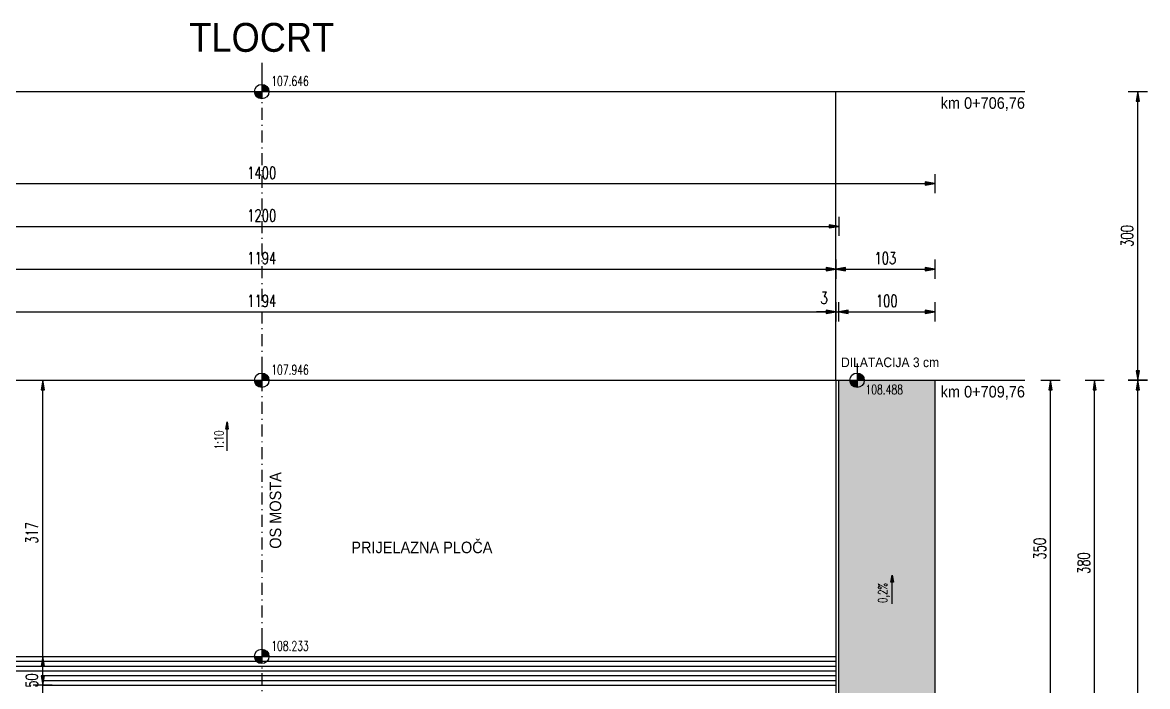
# Model space of a CAD drawing. Extents: x 4294 to 9958, y 64482 to 68154.
# Drawn here: x 7415 to 8585, y 65325 to 66015 of the extents above; entities that cross this region are included whole.
import ezdxf
from ezdxf.enums import TextEntityAlignment as Align

# ---------------------------------------------------------------- set-up
doc = ezdxf.new("R2010")
doc.units = 0
doc.header["$LTSCALE"] = 50
doc.header["$PDMODE"] = 34
doc.header["$PDSIZE"] = 5
doc.linetypes.add('CENTER', pattern=[0.47, 0.25, -0.1, 0.02, -0.1])
doc.layers.get('DEFPOINTS').update_dxf_attribs({"linetype": 'CONTINUOUS'})
for name, color, linetype in [('BETON', 7, 'CONTINUOUS'), ('BETON tan', 40, 'CONTINUOUS'), ('KOTE', 4, 'CONTINUOUS'), ('OSI', 2, 'CENTER'), ('POM', 9, 'CONTINUOUS'), ('TANKO', 8, 'CONTINUOUS'), ('TEKST', 7, 'CONTINUOUS')]:
    doc.layers.add(name, color=color, linetype=linetype)
doc.styles.add('KOTE', font='romans.shx', dxfattribs={"width": 0.7})
doc.styles.get("Standard").update_dxf_attribs({"font": 'romans.shx', "width": 0.9})
doc.dimstyles.new('M50', dxfattribs={"dimscale": 100, "dimtxt": 0.125, "dimasz": 0.1, "dimexe": 0.4, "dimexo": 2, "dimgap": 0.05, "dimtad": 1, "dimdec": 1, "dimrnd": 0.01, "dimdsep": 46, "dimtxsty": 'KOTE', "dimblk1": 'S', "dimblk2": 'S', "dimsah": 1, "dimcen": 0.4, "dimdle": 0.4, "dimse1": 1, "dimse2": 1, "dimclrd": 8, "dimclre": 251, "dimclrt": 4, "dimadec": 0, "dimazin": 0, "dimtfac": 1, "dimtdec": 1, "dimtmove": 2, "dimatfit": 3, "dimldrblk": 'S', "dimfxl": 0, "dimtvp": 1, "dimtolj": 1, "dimtzin": 4, "dimarcsym": 0})

# ---------------------------------------------------------------- blocks, each defined once
blk = doc.blocks.new('S')
at = {"layer": 'KOTE', "color": 9}
blk.add_line((0, 1), (0, -1), dxfattribs=at)
blk.add_lwpolyline([(-1, 0.17), (-1, -0.17), (0, 0)], close=True, dxfattribs=at)
at = {"layer": 'KOTE', "color": 9, "linetype": 'ByBlock'}
blk.add_solid([(-1, 0.17), (-1, -0.17), (0, 0)], dxfattribs=at)
blk = doc.blocks.new('*D469')
at = {"layer": 'DEFPOINTS', "color": 0}
for p in [(8261, 65714.6), (7067, 65643.4), (8261, 65643.4)]:
    blk.add_point(p, dxfattribs=at)
at = {"layer": 'POM', "color": 8, "lineweight": -2}
blk.add_line((7077, 65714.6), (8251, 65714.6), dxfattribs=at)
at = {"layer": 'POM', "color": 8, "lineweight": -2, "xscale": 10, "yscale": 10, "zscale": 10, "rotation": 180}
blk.add_blockref('S', (7067, 65714.6), dxfattribs=at)
at = {"layer": 'POM', "color": 8, "lineweight": -2, "xscale": 10, "yscale": 10, "zscale": 10}
blk.add_blockref('S', (8261, 65714.6), dxfattribs=at)
at = {"layer": 'POM', "color": 4, "insert": (7664, 65725.9), "char_height": 12.5, "attachment_point": 5, "style": 'KOTE'}
blk.add_mtext('\\A1;1194', dxfattribs=at)
blk = doc.blocks.new('*D470')
at = {"layer": 'DEFPOINTS', "color": 0}
for p in [(8264, 65714.6), (8261, 65643.4), (8264, 65643.4)]:
    blk.add_point(p, dxfattribs=at)
at = {"layer": 'POM', "color": 8, "lineweight": -2}
for p, q in [((8251, 65714.6), (8241, 65714.6)), ((8261, 65714.6), (8264, 65714.6)), ((8274, 65714.6), (8284, 65714.6))]:
    blk.add_line(p, q, dxfattribs=at)
at = {"layer": 'POM', "color": 8, "lineweight": -2, "xscale": 10, "yscale": 10, "zscale": 10}
blk.add_blockref('S', (8261, 65714.6), dxfattribs=at)
at = {"layer": 'POM', "color": 8, "lineweight": -2, "xscale": 10, "yscale": 10, "zscale": 10, "rotation": 180}
blk.add_blockref('S', (8264, 65714.6), dxfattribs=at)
at = {"layer": 'POM', "color": 4, "insert": (8248.9, 65729), "char_height": 12.5, "attachment_point": 5, "style": 'KOTE'}
blk.add_mtext('\\A1;3', dxfattribs=at)
blk = doc.blocks.new('*D471')
at = {"layer": 'DEFPOINTS', "color": 0}
for p in [(8261, 65759), (7067, 65663), (8261, 65665.8)]:
    blk.add_point(p, dxfattribs=at)
at = {"layer": 'POM', "color": 8, "lineweight": -2}
blk.add_line((7077, 65759), (8251, 65759), dxfattribs=at)
at = {"layer": 'POM', "color": 8, "lineweight": -2, "xscale": 10, "yscale": 10, "zscale": 10, "rotation": 180}
blk.add_blockref('S', (7067, 65759), dxfattribs=at)
at = {"layer": 'POM', "color": 8, "lineweight": -2, "xscale": 10, "yscale": 10, "zscale": 10}
blk.add_blockref('S', (8261, 65759), dxfattribs=at)
at = {"layer": 'POM', "color": 4, "insert": (7664, 65770.3), "char_height": 12.5, "attachment_point": 5, "style": 'KOTE'}
blk.add_mtext('\\A1;1194', dxfattribs=at)
blk = doc.blocks.new('*D480')
at = {"layer": 'DEFPOINTS', "color": 0}
for p in [(8364, 65643.4), (8530.2, 65643.4), (8234, 65263.4)]:
    blk.add_point(p, dxfattribs=at)
at = {"layer": 'POM', "color": 8, "lineweight": -2}
blk.add_line((8530.2, 65273.4), (8530.2, 65633.4), dxfattribs=at)
at = {"layer": 'POM', "color": 8, "lineweight": -2, "xscale": 10, "yscale": 10, "zscale": 10}
for p, rotation in [((8530.2, 65643.4), 90), ((8530.2, 65263.4), 270)]:
    blk.add_blockref('S', p, dxfattribs=dict(at, rotation=rotation))
at = {"layer": 'POM', "color": 4, "insert": (8518.9, 65453.4), "char_height": 12.5, "attachment_point": 5, "rotation": 90, "style": 'KOTE'}
blk.add_mtext('\\A1;380', dxfattribs=at)
blk = doc.blocks.new('*D482')
at = {"layer": 'DEFPOINTS', "color": 0}
for p in [(8364, 65643.4), (8575.2, 65643.4), (8364, 64958.4)]:
    blk.add_point(p, dxfattribs=at)
at = {"layer": 'POM', "color": 8, "lineweight": -2}
blk.add_line((8575.2, 64968.4), (8575.2, 65633.4), dxfattribs=at)
at = {"layer": 'POM', "color": 8, "lineweight": -2, "xscale": 10, "yscale": 10, "zscale": 10}
for p, rotation in [((8575.2, 65643.4), 90), ((8575.2, 64958.4), 270)]:
    blk.add_blockref('S', p, dxfattribs=dict(at, rotation=rotation))
at = {"layer": 'POM', "color": 4, "insert": (8563.9, 65300.9), "char_height": 12.5, "attachment_point": 5, "rotation": 90, "style": 'KOTE'}
blk.add_mtext('\\A1;685', dxfattribs=at)
blk = doc.blocks.new('A$C113171CC')
at = {"layer": 'POM'}
for p, q in [((-161.3, 56.6), (-161.3, 31.6)), ((-168.8, 39.1), (-107.9, 39.1))]:
    blk.add_line(p, q, dxfattribs=at)
at = {"layer": 'POM', "const_width": 7.5}
for points in [[(-165.1, 39.1, 0.414214), (-161.3, 35.3, 0.414214)], [(-157.6, 39.1, 0.414214), (-161.3, 42.8, 1)]]:
    blk.add_lwpolyline(points, format="xyb", dxfattribs=at)
at = {"layer": 'POM'}
blk.add_circle((-161.3, 39.1), 7.5, dxfattribs=at)
blk = doc.blocks.new('*D483')
at = {"layer": 'BETON tan', "color": 8, "lineweight": -2}
blk.add_line((8274, 65714.6), (8354, 65714.6), dxfattribs=at)
at = {"layer": 'DEFPOINTS', "color": 0}
for p in [(8364, 65714.6), (8264, 65643.4), (8364, 65643.4)]:
    blk.add_point(p, dxfattribs=at)
at = {"layer": 'BETON tan', "color": 8, "lineweight": -2, "xscale": 10, "yscale": 10, "zscale": 10, "rotation": 180}
blk.add_blockref('S', (8264, 65714.6), dxfattribs=at)
at = {"layer": 'BETON tan', "color": 8, "lineweight": -2, "xscale": 10, "yscale": 10, "zscale": 10}
blk.add_blockref('S', (8364, 65714.6), dxfattribs=at)
at = {"layer": 'BETON tan', "color": 4, "insert": (8314, 65725.9), "char_height": 12.5, "attachment_point": 5, "style": 'KOTE'}
blk.add_mtext('\\A1;100', dxfattribs=at)
blk = doc.blocks.new('STR')
at = {"layer": 'KOTE', "color": 9}
blk.add_lwpolyline([(-1, 0.17), (-1, -0.17), (0, 0)], close=True, dxfattribs=at)
at = {"layer": 'KOTE', "color": 9, "linetype": 'ByBlock'}
blk.add_solid([(-1, 0.17), (-1, -0.17), (0, 0)], dxfattribs=at)
blk = doc.blocks.new('*D507')
at = {"layer": 'BETON tan', "color": 8, "lineweight": -2}
blk.add_line((8484.3, 65303.4), (8484.3, 65633.4), dxfattribs=at)
at = {"layer": 'DEFPOINTS', "color": 0}
for p in [(8457.5, 65643.4), (8484.3, 65643.4), (8264, 65293.4)]:
    blk.add_point(p, dxfattribs=at)
at = {"layer": 'BETON tan', "color": 8, "lineweight": -2, "xscale": 10, "yscale": 10, "zscale": 10}
for p, rotation in [((8484.3, 65643.4), 90), ((8484.3, 65293.4), 270)]:
    blk.add_blockref('S', p, dxfattribs=dict(at, rotation=rotation))
at = {"layer": 'BETON tan', "color": 4, "insert": (8473.1, 65468.4), "char_height": 12.5, "attachment_point": 5, "rotation": 90, "style": 'KOTE'}
blk.add_mtext('\\A1;350', dxfattribs=at)
blk = doc.blocks.new('*D510')
at = {"layer": 'BETON tan', "color": 8, "lineweight": -2}
blk.add_line((7436.2, 65316.4), (7436.2, 65346.4), dxfattribs=at)
at = {"layer": 'DEFPOINTS', "color": 0}
for p in [(7436.2, 65356.4), (7436.2, 65356.4), (7436.2, 65306.4)]:
    blk.add_point(p, dxfattribs=at)
at = {"layer": 'BETON tan', "color": 8, "lineweight": -2, "xscale": 10, "yscale": 10, "zscale": 10}
for p, rotation in [((7436.2, 65356.4), 90), ((7436.2, 65306.4), 270)]:
    blk.add_blockref('S', p, dxfattribs=dict(at, rotation=rotation))
at = {"layer": 'BETON tan', "color": 4, "insert": (7424.9, 65331.4), "char_height": 12.5, "attachment_point": 5, "rotation": 90, "style": 'KOTE'}
blk.add_mtext('\\A1;50', dxfattribs=at)
blk = doc.blocks.new('*D511')
at = {"layer": 'BETON tan', "color": 8, "lineweight": -2}
blk.add_line((7436.2, 65336.4), (7436.2, 65633.4), dxfattribs=at)
at = {"layer": 'DEFPOINTS', "color": 0}
for p in [(7436.2, 65643.4), (7436.2, 65643.4), (7436.2, 65326.4)]:
    blk.add_point(p, dxfattribs=at)
at = {"layer": 'BETON tan', "color": 8, "lineweight": -2, "xscale": 10, "yscale": 10, "zscale": 10}
for p, rotation in [((7436.2, 65643.4), 90), ((7436.2, 65326.4), 270)]:
    blk.add_blockref('S', p, dxfattribs=dict(at, rotation=rotation))
at = {"layer": 'BETON tan', "color": 4, "insert": (7424.9, 65484.9), "char_height": 12.5, "attachment_point": 5, "rotation": 90, "style": 'KOTE'}
blk.add_mtext('\\A1;317', dxfattribs=at)
blk = doc.blocks.new('*D579')
at = {"layer": 'DEFPOINTS', "color": 0}
for p in [(8264, 65803.4), (7064, 65643.4), (8264, 65643.4)]:
    blk.add_point(p, dxfattribs=at)
at = {"layer": 'POM', "color": 8, "lineweight": -2}
blk.add_line((7074, 65803.4), (8254, 65803.4), dxfattribs=at)
at = {"layer": 'POM', "color": 8, "lineweight": -2, "xscale": 10, "yscale": 10, "zscale": 10, "rotation": 180}
blk.add_blockref('S', (7064, 65803.4), dxfattribs=at)
at = {"layer": 'POM', "color": 8, "lineweight": -2, "xscale": 10, "yscale": 10, "zscale": 10}
blk.add_blockref('S', (8264, 65803.4), dxfattribs=at)
at = {"layer": 'POM', "color": 4, "insert": (7664, 65814.7), "char_height": 12.5, "attachment_point": 5, "style": 'KOTE'}
blk.add_mtext('\\A1;1200', dxfattribs=at)
blk = doc.blocks.new('*D589')
at = {"layer": 'DEFPOINTS', "color": 0}
for p in [(8364, 65847.8), (6964, 65643.4), (8364, 65643.4)]:
    blk.add_point(p, dxfattribs=at)
at = {"layer": 'POM', "color": 8, "lineweight": -2}
blk.add_line((6974, 65847.8), (8354, 65847.8), dxfattribs=at)
at = {"layer": 'POM', "color": 8, "lineweight": -2, "xscale": 10, "yscale": 10, "zscale": 10, "rotation": 180}
blk.add_blockref('S', (6964, 65847.8), dxfattribs=at)
at = {"layer": 'POM', "color": 8, "lineweight": -2, "xscale": 10, "yscale": 10, "zscale": 10}
blk.add_blockref('S', (8364, 65847.8), dxfattribs=at)
at = {"layer": 'POM', "color": 4, "insert": (7664, 65859), "char_height": 12.5, "attachment_point": 5, "style": 'KOTE'}
blk.add_mtext('\\A1;1400', dxfattribs=at)
blk = doc.blocks.new('*D590')
at = {"layer": 'BETON tan', "color": 8, "lineweight": -2}
blk.add_line((8271, 65759), (8354, 65759), dxfattribs=at)
at = {"layer": 'DEFPOINTS', "color": 0}
for p in [(8364, 65759), (8261, 65665.8), (8364, 65643.4)]:
    blk.add_point(p, dxfattribs=at)
at = {"layer": 'BETON tan', "color": 8, "lineweight": -2, "xscale": 10, "yscale": 10, "zscale": 10, "rotation": 180}
blk.add_blockref('S', (8261, 65759), dxfattribs=at)
at = {"layer": 'BETON tan', "color": 8, "lineweight": -2, "xscale": 10, "yscale": 10, "zscale": 10}
blk.add_blockref('S', (8364, 65759), dxfattribs=at)
at = {"layer": 'BETON tan', "color": 4, "insert": (8312.5, 65770.3), "char_height": 12.5, "attachment_point": 5, "style": 'KOTE'}
blk.add_mtext('\\A1;103', dxfattribs=at)
blk = doc.blocks.new('*D593')
at = {"layer": 'BETON tan', "color": 8, "lineweight": -2}
blk.add_line((8575.2, 65653.4), (8575.2, 65933.4), dxfattribs=at)
at = {"layer": 'DEFPOINTS', "color": 0}
for p in [(8261, 65943.4), (8575.2, 65943.4), (8364, 65643.4)]:
    blk.add_point(p, dxfattribs=at)
at = {"layer": 'BETON tan', "color": 8, "lineweight": -2, "xscale": 10, "yscale": 10, "zscale": 10}
for p, rotation in [((8575.2, 65943.4), 90), ((8575.2, 65643.4), 270)]:
    blk.add_blockref('S', p, dxfattribs=dict(at, rotation=rotation))
at = {"layer": 'BETON tan', "color": 4, "insert": (8563.9, 65793.4), "char_height": 12.5, "attachment_point": 5, "rotation": 90, "style": 'KOTE'}
blk.add_mtext('\\A1;300', dxfattribs=at)

msp = doc.modelspace()

# ---------------------------------------------------------------- hatches: boundary and pattern name
at = {"layer": 'BETON tan'}
h = msp.add_hatch(dxfattribs=at)
h.set_pattern_fill('DOTS', color=256, style=0)
h.paths.add_polyline_path([(8264.02, 65643.45), (8364.02, 65643.45), (8364.02, 65238.45), (8264.02, 65238.45)])
h.paths.add_polyline_path([(8319.6, 65408.91), (8319.6, 65435.74), (8302.86, 65435.74), (8302.86, 65408.91)], flags=24)
h.paths.add_polyline_path([(8291.37, 65626.36), (8336.7, 65626.36), (8336.7, 65641.36), (8291.37, 65641.36)], flags=24)

# ---------------------------------------------------------------- linework, layer by layer
at = {"layer": 'BETON'}
for p, q in [((8264.02, 65293.45), (8264.02, 65643.45)), ((8264.02, 65643.45), (8364.02, 65643.45)), ((8364.02, 65643.45), (8364.02, 65203.45))]:
    msp.add_line(p, q, dxfattribs=at)
at = {"layer": 'BETON tan'}
for p, q in [((7067.02, 65943.45), (8261.02, 65943.45)), ((8261.02, 65643.45), (8261.02, 65943.45)), ((7067.02, 65643.45), (8261.02, 65643.45)), ((8261.02, 65643.45), (8264.02, 65643.45)), ((8261.02, 65643.45), (8261.02, 65294.69)), ((7067.02, 65356.45), (8261.02, 65356.45))]:
    msp.add_line(p, q, dxfattribs=at)
at = {"layer": 'OSI'}
msp.add_line((7664.02, 65973.45), (7664.02, 65233.45), dxfattribs=at)
at = {"layer": 'POM'}
for p, q in [((8261.02, 65943.45), (8457.49, 65943.45)), ((8364.02, 65643.45), (8457.49, 65643.45)), ((7067.02, 65351.45), (8261.02, 65351.45)), ((7067.02, 65346.45), (8261.02, 65346.45)), ((7067.02, 65341.45), (8261.02, 65341.45)), ((7436.17, 65336.45), (8261.02, 65336.45)), ((7436.17, 65331.45), (8261.02, 65331.45)), ((7436.17, 65326.45), (8261.02, 65326.45))]:
    msp.add_line(p, q, dxfattribs=at)
at = {"layer": 'TANKO'}
for p, q in [((7627.93, 65570.08), (7627.93, 65600.08)), ((8319.67, 65410.94), (8319.67, 65440.94))]:
    msp.add_line(p, q, dxfattribs=at)

# ---------------------------------------------------------------- block references
at = {"layer": 'KOTE', "xscale": -7.5, "yscale": 7.5, "zscale": 7.5, "rotation": 270}
for p in [(7627.93, 65600.08), (8319.67, 65440.94)]:
    msp.add_blockref('STR', p, dxfattribs=at)
at = {"layer": 'POM'}
for p in [(7825.32, 65904.37), (7825.32, 65604.37), (8444.4, 65604.37), (7825.32, 65317.37)]:
    msp.add_blockref('A$C113171CC', p, dxfattribs=at)

# ---------------------------------------------------------------- texts
at = {"layer": 'KOTE', "style": 'KOTE', "width": 0.7}
for s, p in [('1:10', (7619.49, 65581.47)), ('0,2%', (8311.23, 65422.32))]:
    msp.add_text(s, height=9.375, rotation=90, dxfattribs=at).set_placement(p, align=Align.MIDDLE)
at = {"layer": 'POM', "style": 'KOTE', "width": 0.7}
for tag, p in [('107.646', (7673.92, 65949.37)), ('107.946', (7673.92, 65649.37)), ('108.488', (8291.87, 65628.86)), ('108.233', (7673.92, 65362.37))]:
    msp.add_attdef(tag, p, '', height=10, dxfattribs=at)
at = {"layer": 'TEKST', "attachment_point": 5}
for s, insert, char_height in [('{\\fArial|b0|i0|c238|p34;TLOCRT}', (7664.02, 65999.57), 30), ('{\\fArial|b0|i0|c238|p34;km 0+706,76}', (8413.91, 65930.44), 12), ('{\\fArial|b0|i0|c238|p34;DILATACIJA 3 cm}', (8317.44, 65662), 10), ('{\\fArial|b0|i0|c238|p34;km 0+709,76}', (8413.91, 65630.44), 12), ('{\\fArial|b0|i0|c238|p34;PRIJELAZNA PLOČA}', (7830.51, 65469.65), 12)]:
    msp.add_mtext(s, dxfattribs=dict(at, insert=insert, char_height=char_height))
at = {"layer": 'TEKST', "insert": (7678.3, 65508.14), "char_height": 12, "attachment_point": 5, "rotation": 90}
msp.add_mtext('{\\fArial|b0|i0|c238|p34;OS MOSTA}', dxfattribs=at)

# ---------------------------------------------------------------- dimensions: what is measured, and where the dimension line sits
at = {"layer": 'BETON tan'}
for base, p1, p2, angle, picture, middle in [((8575.18, 65943.45), (8364.02, 65643.45), (8261.02, 65943.45), 270, '*D593', (8563.93, 65793.45)), ((7436.17, 65643.45), (7436.17, 65326.45), (7436.17, 65643.45), 90, '*D511', (7424.92, 65484.95)), ((8484.32, 65643.45), (8264.02, 65293.45), (8457.49, 65643.45), 90, '*D507', (8473.07, 65468.45)), ((7436.17, 65356.45), (7436.17, 65306.45), (7436.17, 65356.45), 90, '*D510', (7424.92, 65331.45))]:
    dim = msp.add_linear_dim(base=base, p1=p1, p2=p2, angle=angle, dimstyle='M50', dxfattribs=at)
    dim.commit()
    dim.dimension.update_dxf_attribs({"geometry": picture, "text_midpoint": middle})
for base, p1, picture, middle in [((8364.02, 65759.03), (8261.02, 65665.8), '*D590', (8312.52, 65770.28)), ((8364.02, 65714.64), (8264.02, 65643.45), '*D483', (8314.02, 65725.89))]:
    dim = msp.add_linear_dim(base=base, p1=p1, p2=(8364.02, 65643.45), dimstyle='M50', dxfattribs=at)
    dim.commit()
    dim.dimension.update_dxf_attribs({"geometry": picture, "text_midpoint": middle})
at = {"layer": 'POM'}
for base, p1, p2, picture, middle in [((8364.02, 65847.79), (6964.02, 65643.45), (8364.02, 65643.45), '*D589', (7664.02, 65859.04)), ((8264.02, 65803.41), (7064.02, 65643.45), (8264.02, 65643.45), '*D579', (7664.02, 65814.66)), ((8261.02, 65759.03), (7067.02, 65662.98), (8261.02, 65665.8), '*D471', (7664.02, 65770.28)), ((8261.02, 65714.64), (7067.02, 65643.45), (8261.02, 65643.45), '*D469', (7664.02, 65725.89))]:
    dim = msp.add_linear_dim(base=base, p1=p1, p2=p2, dimstyle='M50', dxfattribs=at)
    dim.commit()
    dim.dimension.update_dxf_attribs({"geometry": picture, "text_midpoint": middle})
dim = msp.add_linear_dim(base=(8264.02, 65714.64), p1=(8261.02, 65643.45), p2=(8264.02, 65643.45), dimstyle='M50', dxfattribs=at)
dim.commit()
dim.dimension.update_dxf_attribs({"geometry": '*D470', "text_midpoint": (8248.92, 65729.02), "dimtype": 160})
for base, p1, picture, middle in [((8530.19, 65643.45), (8234.02, 65263.45), '*D480', (8518.94, 65453.45)), ((8575.18, 65643.45), (8364.02, 64958.45), '*D482', (8563.93, 65300.95))]:
    dim = msp.add_linear_dim(base=base, p1=p1, p2=(8364.02, 65643.45), angle=90, dimstyle='M50', dxfattribs=at)
    dim.commit()
    dim.dimension.update_dxf_attribs({"geometry": picture, "text_midpoint": middle})

doc.saveas('drawing.dxf')
